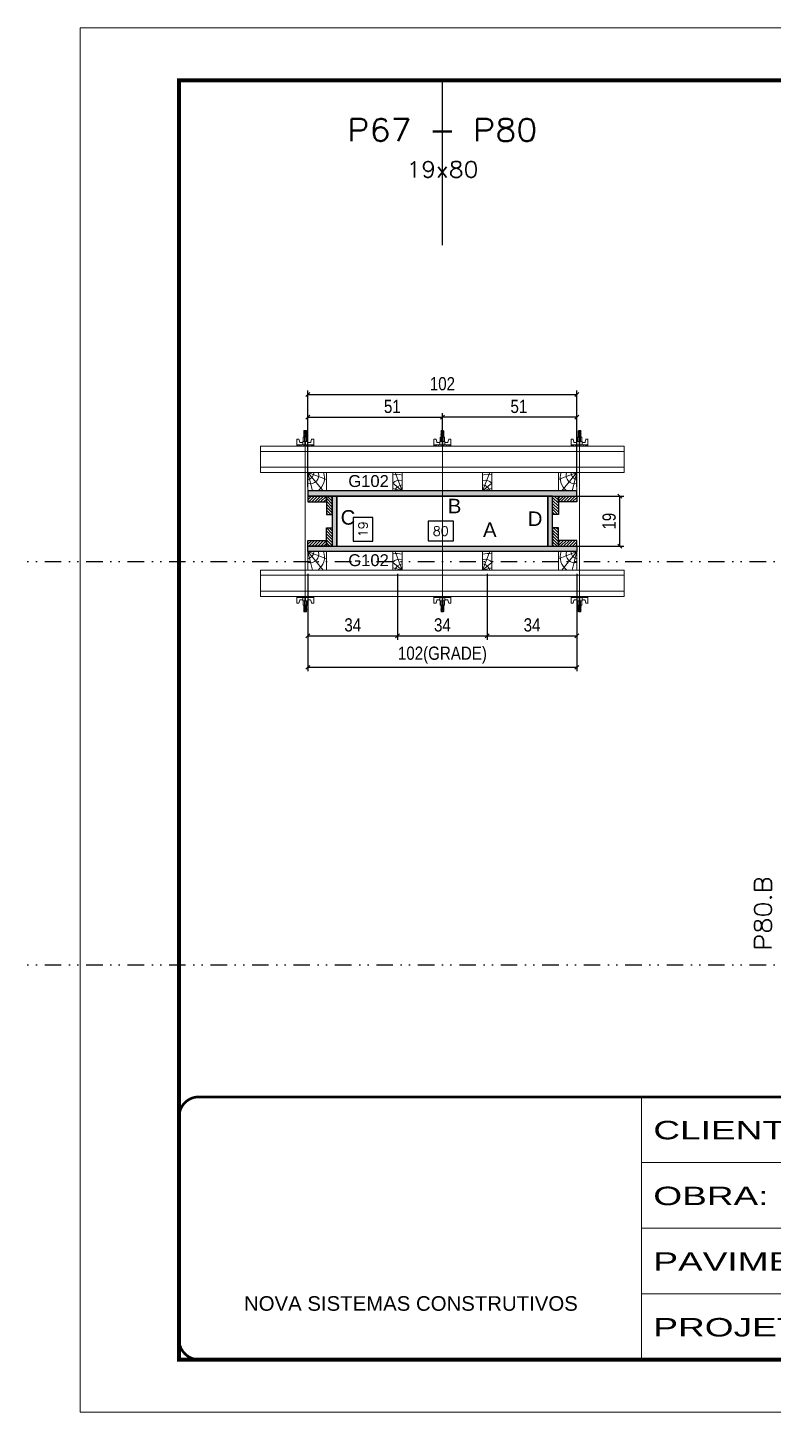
# Model space of a CAD drawing. Header units: millimetres. Extents: x 13777 to 27878, y -21631 to 6985.
# Drawn here: x 19142 to 19708, y 192 to 1242 of the extents above; entities that cross this region are included whole.
import ezdxf
from ezdxf.enums import TextEntityAlignment as Align

# ---------------------------------------------------------------- set-up
doc = ezdxf.new("R2010")
doc.units = ezdxf.units.MM
for name, pattern in [('CONTINUO', [0]), ('DASHED', [0.75, 0.5, -0.25]), ('DIVIDE2', [0.625, 0.25, -0.125, 0, -0.125, 0, -0.125]), ('HIDDEN', [0.375, 0.25, -0.125])]:
    doc.linetypes.add(name, pattern=pattern)
for name, color, linetype in [('CHAPA', 1, 'Continuous'), ('COTA', 241, 'Continuous'), ('MEIO_PONT', 93, 'Continuous'), ('Nível', 160, 'Continuous'), ('Painéis', 200, 'Continuous'), ('SARRAFO', 251, 'Continuous'), ('Texto de Titulo', 7, 'Continuous'), ('Texto Qtd Sarr', 242, 'Continuous'), ('TEXTO_GERAL', 7, 'Continuous')]:
    doc.layers.add(name, color=color, linetype=linetype)
for name, color, linetype, lineweight in [('Folhas', 255, 'Continuous', 9), ('Hachura', 251, 'Continuous', 9), ('Madeira', 126, 'Continuous', 18), ('Perfil Metálico', 224, 'Continuous', 18), ('SARRAFO DE PRESSAO', 251, 'DASHED', 9), ('Texto Seção', 7, 'Continuous', 15)]:
    doc.layers.add(name, color=color, linetype=linetype, lineweight=lineweight)
doc.styles.add('ARIAL', font='arial.ttf')
doc.styles.add('COTA TECNICA 2X', font='techl___.ttf', dxfattribs={"height": 10})
doc.styles.add('REGUA-120', font='ROMANS.shx', dxfattribs={"height": 15})
doc.styles.add('ROMANS', font='romans.shx')
doc.styles.add('SANSSERIF', font='sas_____.pfb')
doc.styles.add('Tecnologia', font='')
doc.styles.get('Tecnologia').set_extended_font_data('Forgotten Futurist')
doc.dimstyles.new('SECAO PILAR', dxfattribs={"dimtxt": 10, "dimasz": 3, "dimexe": 3, "dimexo": 3, "dimgap": 3, "dimtad": 1, "dimdec": 1, "dimlfac": 0.5, "dimzin": 12, "dimdsep": 46, "dimtxsty": 'COTA TECNICA 2X', "dimblk1": 'OBLIQUE', "dimblk2": 'OBLIQUE', "dimsah": 1, "dimcen": 0.9, "dimclrd": 256, "dimclre": 256, "dimclrt": 256, "dimadec": 1, "dimazin": 3, "dimtfac": 1, "dimtdec": 1, "dimtmove": 0, "dimatfit": 3, "dimfxl": 1, "dimtolj": 1, "dimtzin": 12, "dimarcsym": 0})
doc.dimstyles.new('SECÇÃO 2', dxfattribs={"dimtxt": 7, "dimasz": 6, "dimexe": 0.18, "dimexo": 2, "dimgap": -4, "dimtad": 3, "dimdec": 1, "dimlfac": 0.5, "dimzin": 12, "dimdsep": 46, "dimtxsty": 'ROMANS', "dimblk": 'ARCHTICK', "dimcen": 0.09, "dimse1": 1, "dimse2": 1, "dimsd1": 1, "dimsd2": 1, "dimclrd": 180, "dimclre": 5, "dimclrt": 1, "dimadec": 0, "dimazin": 3, "dimtfac": 1, "dimtdec": 1, "dimtofl": 0, "dimtmove": 0, "dimatfit": 3, "dimldrblk": 'ARCHTICK', "dimfxl": 1, "dimtolj": 1, "dimtzin": 0, "dimarcsym": 0})
pattern_1 = [(225, (10055.7237, -22042.8167), (1.12253202, -1.12253202), [])]
pattern_2 = [(225, (10230.7237, -22042.8167), (1.12253202, -1.12253202), [])]
pattern_3 = [(135, (-3351.1326, 10351.5433), (-1.12253202, -1.12253202), [])]
pattern_4 = [(135, (-3411.1326, 10351.5433), (-1.12253202, -1.12253202), [])]

# ---------------------------------------------------------------- blocks, each defined once
blk = doc.blocks.new('9999999999')
at = {"color": 30, "linetype": 'CONTINUO'}
for p, q in [((98564.6, 34230.2), (98564.6, 34429.4)), ((98564.6, 34379.6), (99584, 34379.6)), ((98564.6, 34329.8), (99488, 34329.8)), ((99584, 34329.8), (99488, 34329.8)), ((99488, 34329.8), (99488, 34230.2)), ((98564.6, 34280), (99488, 34280))]:
    blk.add_line(p, q, dxfattribs=at)
at = {"color": 30, "linetype": 'CONTINUO', "const_width": 2}
blk.add_lwpolyline([(99584, 34230.2), (99584, 34414.4, 0.414214), (99569, 34429.4), (98229, 34429.4, 0.414214), (98214, 34414.4), (98214, 34245.2, 0.414214), (98229, 34230.2), (99584, 34230.2)], format="xyb", dxfattribs=at)
at = {"layer": 'Folhas'}
blk.add_lwpolyline([(98139, 34190.2), (99624, 34190.2), (99624, 35240.2), (98139, 35240.2)], close=True, dxfattribs=at)
at = {"layer": 'Folhas', "color": 30, "const_width": 3}
blk.add_lwpolyline([(98214, 34230.2), (99584, 34230.2), (99584, 35200.2), (98214, 35200.2)], close=True, dxfattribs=at)
at = {"color": 7, "linetype": 'Continuous', "ltscale": 5, "style": 'ARIAL'}
for s, height, p in [('SKR', 15.48, (98837.7, 34393.1)), ('LEAF LOEFGREN', 15.483, (98837.7, 34343.3)), ('3° SUBSOLO', 15.48, (98837.7, 34293.5)), ('NOVA SISTEMAS CONSTRUTIVOS', 11.059, (98263.2, 34267.2)), ('PILARES', 15.48, (98837.7, 34243.7))]:
    blk.add_text(s, height=height, dxfattribs=at).set_placement(p)
at = {"layer": 'Folhas', "color": 7, "style": 'Tecnologia', "width": 1.5}
for s, p in [('CLIENTE:', (98573.7, 34397.2)), ('OBRA:', (98573.7, 34347.3)), ('PAVIMENTO:', (98573.7, 34297.5)), ('PROJETO:', (98573.7, 34247.7))]:
    blk.add_text(s, height=14, dxfattribs=at).set_placement(p)
blk = doc.blocks.new('titulo1')
at = {"layer": 'Defpoints', "color": 252, "linetype": 'HIDDEN', "ltscale": 2}
blk.add_line((0, 0), (0, 125), dxfattribs=at)
at = {"layer": 'Defpoints', "style": 'ROMANS', "oblique": 15}
blk.add_attdef('FOLHA', text='', height=10, dxfattribs=at).set_placement((0, 15.6), align=Align.MIDDLE_CENTER)
at = {"layer": 'Texto Qtd Sarr', "color": 3, "style": 'ROMANS', "oblique": 15}
for tag, height, p in [('TITULO', 17, (0, 71.4)), ('SEÇÃO', 12, (0, 41.5))]:
    blk.add_attdef(tag, text='', height=height, dxfattribs=at).set_placement(p, align=Align.MIDDLE_CENTER)
blk = doc.blocks.new('*D1553')
at = {"layer": 'COTA', "color": 180, "lineweight": -2, "transparency": 16777216}
for p, q in [((19465.1, 867.6), (19445.8, 867.6)), ((19445.8, 867.6), (19445.8, 852.6)), ((19465.1, 852.6), (19465.1, 867.6)), ((19445.8, 852.6), (19465.1, 852.6))]:
    blk.add_line(p, q, dxfattribs=at)
at = {"layer": 'Defpoints', "color": 0, "transparency": 16777216}
for p in [(19376.7, 848.6), (19536.7, 848.6), (19536.7, 848.6)]:
    blk.add_point(p, dxfattribs=at)
at = {"layer": 'COTA', "color": 1, "transparency": 16777216, "insert": (19455.4, 860.1), "char_height": 7, "attachment_point": 5, "style": 'ROMANS'}
blk.add_mtext('\\A1;80', dxfattribs=at)
blk = doc.blocks.new('_ArchTick')
at = {"color": 0, "linetype": 'ByBlock', "const_width": 0.15}
blk.add_lwpolyline([(-0.5, -0.5), (0.5, 0.5)], dxfattribs=at)
blk = doc.blocks.new('*D1554')
at = {"layer": 'COTA', "color": 180, "lineweight": -2, "transparency": 16777216}
for p, q in [((19404, 870.5), (19389, 870.5)), ((19389, 870.5), (19389, 852.5)), ((19404, 852.5), (19404, 870.5)), ((19389, 852.5), (19404, 852.5))]:
    blk.add_line(p, q, dxfattribs=at)
at = {"layer": 'Defpoints', "color": 0, "transparency": 16777216}
for p in [(19376.7, 886.6), (19408, 886.6), (19376.7, 848.6)]:
    blk.add_point(p, dxfattribs=at)
at = {"layer": 'COTA', "color": 1, "transparency": 16777216, "insert": (19396.5, 861.5), "char_height": 7, "attachment_point": 5, "rotation": 90, "style": 'ROMANS'}
blk.add_mtext('\\A1;19', dxfattribs=at)
blk = doc.blocks.new('_Oblique')
at = {"color": 0, "linetype": 'ByBlock', "lineweight": -2}
blk.add_line((-0.5, -0.5), (0.5, 0.5), dxfattribs=at)
blk = doc.blocks.new('*D1571')
at = {"layer": 'COTA', "lineweight": -2, "transparency": 16777216}
for p, q in [((19543.3, 886.6), (19594.3, 886.6)), ((19591.3, 848.6), (19591.3, 886.6)), ((19543.3, 848.6), (19594.3, 848.6))]:
    blk.add_line(p, q, dxfattribs=at)
at = {"layer": 'Defpoints', "color": 0, "transparency": 16777216}
for p in [(19540.3, 886.6), (19591.3, 886.6), (19540.3, 848.6)]:
    blk.add_point(p, dxfattribs=at)
at = {"layer": 'COTA', "lineweight": -2, "transparency": 16777216, "xscale": 3, "yscale": 3, "zscale": 3}
for p, rotation in [((19591.3, 886.6), 90), ((19591.3, 848.6), 270)]:
    blk.add_blockref('_Oblique', p, dxfattribs=dict(at, rotation=rotation))
at = {"layer": 'COTA', "transparency": 16777216, "insert": (19583.2, 867.6), "char_height": 10, "attachment_point": 5, "rotation": 90, "style": 'COTA TECNICA 2X'}
blk.add_mtext('\\A1;19', dxfattribs=at)
blk = doc.blocks.new('*D1555')
at = {"layer": 'COTA', "lineweight": -2, "transparency": 16777216}
for p, q in [((19354.7, 827.6), (19354.7, 753.8)), ((19558.7, 827.6), (19558.7, 753.8)), ((19354.7, 756.8), (19558.7, 756.8))]:
    blk.add_line(p, q, dxfattribs=at)
at = {"layer": 'Defpoints', "color": 0, "transparency": 16777216}
for p in [(19354.7, 830.6), (19558.7, 830.6), (19558.7, 756.8)]:
    blk.add_point(p, dxfattribs=at)
at = {"layer": 'COTA', "lineweight": -2, "transparency": 16777216, "xscale": 3, "yscale": 3, "zscale": 3, "rotation": 180}
blk.add_blockref('_Oblique', (19354.7, 756.8), dxfattribs=at)
at = {"layer": 'COTA', "lineweight": -2, "transparency": 16777216, "xscale": 3, "yscale": 3, "zscale": 3}
blk.add_blockref('_Oblique', (19558.7, 756.8), dxfattribs=at)
at = {"layer": 'COTA', "transparency": 16777216, "insert": (19456.7, 766), "char_height": 10, "attachment_point": 5, "style": 'COTA TECNICA 2X'}
blk.add_mtext('\\A1;102(GRADE)', dxfattribs=at)
blk = doc.blocks.new('*D1556')
at = {"layer": 'COTA', "lineweight": -2, "transparency": 16777216}
for p, q in [((19490.7, 827.6), (19490.7, 777.7)), ((19558.7, 827.6), (19558.7, 777.7)), ((19490.7, 780.7), (19558.7, 780.7))]:
    blk.add_line(p, q, dxfattribs=at)
at = {"layer": 'Defpoints', "color": 0, "transparency": 16777216}
for p in [(19490.7, 830.6), (19558.7, 830.6), (19558.7, 780.7)]:
    blk.add_point(p, dxfattribs=at)
at = {"layer": 'COTA', "lineweight": -2, "transparency": 16777216, "xscale": 3, "yscale": 3, "zscale": 3, "rotation": 180}
blk.add_blockref('_Oblique', (19490.7, 780.7), dxfattribs=at)
at = {"layer": 'COTA', "lineweight": -2, "transparency": 16777216, "xscale": 3, "yscale": 3, "zscale": 3}
blk.add_blockref('_Oblique', (19558.7, 780.7), dxfattribs=at)
at = {"layer": 'COTA', "transparency": 16777216, "insert": (19524.7, 788.9), "char_height": 10, "attachment_point": 5, "style": 'COTA TECNICA 2X'}
blk.add_mtext('\\A1;34', dxfattribs=at)
blk = doc.blocks.new('*D1557')
at = {"layer": 'COTA', "lineweight": -2, "transparency": 16777216}
for p, q in [((19354.7, 827.6), (19354.7, 777.7)), ((19422.7, 827.6), (19422.7, 777.7)), ((19354.7, 780.7), (19422.7, 780.7))]:
    blk.add_line(p, q, dxfattribs=at)
at = {"layer": 'Defpoints', "color": 0, "transparency": 16777216}
for p in [(19354.7, 830.6), (19422.7, 830.6), (19422.7, 780.7)]:
    blk.add_point(p, dxfattribs=at)
at = {"layer": 'COTA', "lineweight": -2, "transparency": 16777216, "xscale": 3, "yscale": 3, "zscale": 3, "rotation": 180}
blk.add_blockref('_Oblique', (19354.7, 780.7), dxfattribs=at)
at = {"layer": 'COTA', "lineweight": -2, "transparency": 16777216, "xscale": 3, "yscale": 3, "zscale": 3}
blk.add_blockref('_Oblique', (19422.7, 780.7), dxfattribs=at)
at = {"layer": 'COTA', "transparency": 16777216, "insert": (19388.7, 788.9), "char_height": 10, "attachment_point": 5, "style": 'COTA TECNICA 2X'}
blk.add_mtext('\\A1;34', dxfattribs=at)
blk = doc.blocks.new('*D1558')
at = {"layer": 'COTA', "lineweight": -2, "transparency": 16777216}
for p, q in [((19422.7, 827.6), (19422.7, 777.7)), ((19490.7, 827.6), (19490.7, 777.7)), ((19422.7, 780.7), (19490.7, 780.7))]:
    blk.add_line(p, q, dxfattribs=at)
at = {"layer": 'Defpoints', "color": 0, "transparency": 16777216}
for p in [(19422.7, 830.6), (19490.7, 830.6), (19490.7, 780.7)]:
    blk.add_point(p, dxfattribs=at)
at = {"layer": 'COTA', "lineweight": -2, "transparency": 16777216, "xscale": 3, "yscale": 3, "zscale": 3, "rotation": 180}
blk.add_blockref('_Oblique', (19422.7, 780.7), dxfattribs=at)
at = {"layer": 'COTA', "lineweight": -2, "transparency": 16777216, "xscale": 3, "yscale": 3, "zscale": 3}
blk.add_blockref('_Oblique', (19490.7, 780.7), dxfattribs=at)
at = {"layer": 'COTA', "transparency": 16777216, "insert": (19456.7, 788.9), "char_height": 10, "attachment_point": 5, "style": 'COTA TECNICA 2X'}
blk.add_mtext('\\A1;34', dxfattribs=at)
blk = doc.blocks.new('*D1559')
at = {"layer": 'COTA', "lineweight": -2, "transparency": 16777216}
for p, q in [((19354.7, 893.6), (19354.7, 966.7)), ((19558.7, 893.6), (19558.7, 966.7)), ((19354.7, 963.7), (19558.7, 963.7))]:
    blk.add_line(p, q, dxfattribs=at)
at = {"layer": 'Defpoints', "color": 0, "transparency": 16777216}
for p in [(19558.7, 963.7), (19354.7, 890.6), (19558.7, 890.6)]:
    blk.add_point(p, dxfattribs=at)
at = {"layer": 'COTA', "lineweight": -2, "transparency": 16777216, "xscale": 3, "yscale": 3, "zscale": 3, "rotation": 180}
blk.add_blockref('_Oblique', (19354.7, 963.7), dxfattribs=at)
at = {"layer": 'COTA', "lineweight": -2, "transparency": 16777216, "xscale": 3, "yscale": 3, "zscale": 3}
blk.add_blockref('_Oblique', (19558.7, 963.7), dxfattribs=at)
at = {"layer": 'COTA', "transparency": 16777216, "insert": (19456.7, 971.8), "char_height": 10, "attachment_point": 5, "style": 'COTA TECNICA 2X'}
blk.add_mtext('\\A1;102', dxfattribs=at)
blk = doc.blocks.new('*D1560')
at = {"layer": 'COTA', "lineweight": -2, "transparency": 16777216}
for p, q in [((19354.7, 927.6), (19354.7, 949.5)), ((19354.7, 946.5), (19456.7, 946.5)), ((19456.7, 927.6), (19456.7, 949.5))]:
    blk.add_line(p, q, dxfattribs=at)
at = {"layer": 'Defpoints', "color": 0, "transparency": 16777216}
for p in [(19456.7, 946.5), (19354.7, 924.6), (19456.7, 924.6)]:
    blk.add_point(p, dxfattribs=at)
at = {"layer": 'COTA', "lineweight": -2, "transparency": 16777216, "xscale": 3, "yscale": 3, "zscale": 3, "rotation": 180}
blk.add_blockref('_Oblique', (19354.7, 946.5), dxfattribs=at)
at = {"layer": 'COTA', "lineweight": -2, "transparency": 16777216, "xscale": 3, "yscale": 3, "zscale": 3}
blk.add_blockref('_Oblique', (19456.7, 946.5), dxfattribs=at)
at = {"layer": 'COTA', "transparency": 16777216, "insert": (19418.7, 954.6), "char_height": 10, "attachment_point": 5, "style": 'COTA TECNICA 2X'}
blk.add_mtext('\\A1;51', dxfattribs=at)
blk = doc.blocks.new('*D1561')
at = {"layer": 'COTA', "lineweight": -2, "transparency": 16777216}
for p, q in [((19456.7, 927.6), (19456.7, 949.5)), ((19558.7, 946.5), (19456.7, 946.5)), ((19558.7, 927.6), (19558.7, 949.5))]:
    blk.add_line(p, q, dxfattribs=at)
at = {"layer": 'Defpoints', "color": 0, "transparency": 16777216}
for p in [(19456.7, 946.5), (19456.7, 924.6), (19558.7, 924.6)]:
    blk.add_point(p, dxfattribs=at)
at = {"layer": 'COTA', "lineweight": -2, "transparency": 16777216, "xscale": 3, "yscale": 3, "zscale": 3, "rotation": 180}
blk.add_blockref('_Oblique', (19456.7, 946.5), dxfattribs=at)
at = {"layer": 'COTA', "lineweight": -2, "transparency": 16777216, "xscale": 3, "yscale": 3, "zscale": 3}
blk.add_blockref('_Oblique', (19558.7, 946.5), dxfattribs=at)
at = {"layer": 'COTA', "transparency": 16777216, "insert": (19514.7, 954.6), "char_height": 10, "attachment_point": 5, "style": 'COTA TECNICA 2X'}
blk.add_mtext('\\A1;51', dxfattribs=at)
blk = doc.blocks.new('C')
at = {"layer": 'Hachura', "color": 0}
for p, q in [((0, 3.22), (0, -3.22)), ((0.45, 3.22), (0, 3.22)), ((0.46, 3.16), (0, 3.16)), ((0.46, 3.05), (0, 3.05)), ((0.46, 2.88), (0, 2.88)), ((0, 2.75), (0, -1.16)), ((0.46, 2.65), (0, 2.65)), ((0.46, 2.23), (0, 2.23)), ((0.46, 1.51), (0, 1.51)), ((0.39, 0.49), (0.17, 0.49)), ((0.45, -3.23), (0.45, 3.22)), ((0.45, 3.22), (2.58, 3.22)), ((1.74, 0.97), (0.45, 0.97)), ((1.45, 0.1), (0.45, 0.1)), ((1.35, 1.94), (1.35, 0.96)), ((2.58, 2.39), (1.47, 2.09)), ((1.74, -0.97), (1.74, 0.97)), ((1.74, 0.97), (1.74, 0.84)), ((1.74, 0.97), (1.74, 0.84)), ((1.74, 0.84), (3.35, 0.84)), ((3.35, 0.45), (1.74, 0.45)), ((2.58, 3.22), (2.58, 2.39)), ((3.32, 0.84), (3.32, -0.84)), ((3.35, 0.84), (3.35, -0.84)), ((3.68, 0.45), (3.35, 0.45)), ((3.84, -0.52), (3.35, 0.45)), ((3.35, 0.06), (3.67, -0.57)), ((3.68, 0.45), (4.16, -0.52)), ((3.72, 0.5), (4.25, -0.57)), ((4.37, -0.55), (3.83, 0.53)), ((4.15, 0.45), (3.93, 0.45)), ((4.42, -0.52), (3.93, 0.45)), ((4.15, 0.45), (4.26, 0.45)), ((4.26, 0.45), (4.74, -0.52)), ((4.3, 0.5), (4.83, -0.57)), ((4.95, -0.55), (4.41, 0.53)), ((4.51, 0.45), (4.84, 0.45)), ((5, -0.52), (4.51, 0.45)), ((4.84, 0.45), (5.32, -0.52)), ((4.88, 0.5), (5.41, -0.57)), ((5.53, -0.55), (4.99, 0.53)), ((5.58, -0.52), (5.09, 0.45)), ((5.42, 0.45), (5.09, 0.45)), ((5.58, -0.52), (5.09, 0.45)), ((5.42, 0.45), (5.74, -0.19)), ((5.46, 0.5), (5.74, -0.07)), ((5.74, 0.19), (5.57, 0.53)), ((5.74, 0.32), (5.68, 0.45)), ((5.68, 0.45), (5.74, 0.45)), ((5.74, 0.45), (5.9, 0.29)), ((5.74, 0.45), (5.74, -0.52)), ((5.9, -0.36), (5.9, 0.29)), ((0.45, 0), (0, 0)), ((0.46, -1.52), (0, -1.52)), ((0.46, -2.23), (0, -2.23)), ((0.46, -2.65), (0, -2.65)), ((0.46, -2.88), (0, -2.88)), ((0.46, -3.05), (0, -3.05)), ((0.46, -3.16), (0, -3.16)), ((0, -3.22), (2.57, -3.22)), ((0.08, -0.48), (0.29, -0.48)), ((0.29, -0.48), (0.4, -0.48)), ((0.45, 0), (0.45, -0.97)), ((0.45, -0.16), (1.45, -0.16)), ((0.45, -0.65), (0.45, -0.32)), ((0.45, -3.23), (0.45, -0.65)), ((0.45, -0.97), (1.74, -0.97)), ((1.35, -1.94), (1.35, -0.97)), ((2.58, -2.39), (1.47, -2.1)), ((3.35, -0.32), (1.74, -0.32)), ((3.35, -0.84), (1.74, -0.84)), ((2.58, -3.23), (2.58, -2.39)), ((3.35, -0.07), (3.58, -0.52)), ((3.35, -0.52), (3.58, -0.52)), ((3.84, -0.52), (4.16, -0.52)), ((4.42, -0.52), (4.74, -0.52)), ((4.63, -0.52), (4.74, -0.52)), ((5, -0.52), (5.32, -0.52)), ((5.58, -0.52), (5.74, -0.52)), ((5.74, -0.52), (5.9, -0.36)), ((5.74, -0.52), (5.74, -0.52))]:
    blk.add_line(p, q, dxfattribs=at)
for centre, radius, start, end in [((1.52, 1.94), 0.161, 104.7436, 180), ((1.44, -0.03), 0.129, 272.695, 87.305), ((3.81, 0.39), 0.143, 25.5688, 154.4312), ((4.39, 0.39), 0.143, 25.5688, 154.4312), ((4.97, 0.39), 0.143, 25.5688, 154.4312), ((5.55, 0.39), 0.143, 25.5688, 154.4312), ((0.17, -0.37), 0.174, 221.744, 317.8592), ((1.52, -1.94), 0.161, 180, 255.2564), ((3.71, -0.4), 0.174, 222.1408, 318.256), ((4.29, -0.4), 0.174, 222.1408, 318.256), ((4.87, -0.4), 0.174, 222.1408, 318.256), ((5.45, -0.4), 0.174, 222.1408, 318.256), ((5.61, -0.4), 0.174, 317.8592, 318.256)]:
    blk.add_arc(centre, radius, start, end, dxfattribs=at)
blk = doc.blocks.new('PONTALETE')
at = {"layer": 'Madeira'}
for q in [(2.71, 7), (7, 5.76), (7, 1.74)]:
    blk.add_line((0, 0), q, dxfattribs=at)
blk.add_lwpolyline([(0, 0), (7, 0), (7, 7), (0, 7)], close=True, dxfattribs=at)
for centre, radius, start, end in [((2.04, 0.06), 6.23, 37.2818, 109.0913), ((1.09, 0.9), 3.19, 343.603, 109.9847), ((-0.21, -0.78), 3.09, 14.6322, 86.0383)]:
    blk.add_arc(centre, radius, start, end, dxfattribs=at)
blk = doc.blocks.new('MEIO PONTALETE')
at = {"layer": 'Madeira'}
for q in [(2.71, 7), (3.5, 2.88), (3.5, 0.87)]:
    blk.add_line((0, 0), q, dxfattribs=at)
blk.add_lwpolyline([(0, 0), (3.5, 0), (3.5, 7), (0, 7)], close=True, dxfattribs=at)
for centre, radius, start, end in [((2.04, 0.06), 6.23, 76.4499, 109.0913), ((1.09, 0.9), 3.19, 40.9063, 109.9847), ((-0.21, -0.78), 3.09, 14.6322, 86.0383)]:
    blk.add_arc(centre, radius, start, end, dxfattribs=at)

msp = doc.modelspace()

# ---------------------------------------------------------------- hatches: boundary and pattern name
at = {"layer": 'Hachura'}
h = msp.add_hatch(color=256, dxfattribs=at)
h.dxf.hatch_style = 1
h.paths.add_polyline_path([(19558.68, 886.59), (19558.68, 890.59), (19354.68, 890.59), (19354.68, 886.59)])
h = msp.add_hatch(color=256, dxfattribs=at)
h.dxf.hatch_style = 1
h.paths.add_polyline_path([(19558.68, 886.59), (19558.68, 890.59), (19354.68, 890.59), (19354.68, 886.59)])
h = msp.add_hatch(dxfattribs=at)
h.set_pattern_fill('ANSI31', color=256, scale=0.5, angle=180, style=0)
h.set_pattern_definition(pattern_2)
h.paths.add_polyline_path([(19368.68, 886.59), (19368.68, 882.19), (19354.68, 882.19), (19354.68, 886.59)])
h = msp.add_hatch(dxfattribs=at)
h.set_pattern_fill('ANSI31', color=256, scale=0.5, angle=90, style=0)
h.set_pattern_definition(pattern_4)
h.paths.add_polyline_path([(19373.08, 872.59), (19368.68, 872.59), (19368.68, 886.59), (19373.08, 886.59)])
h = msp.add_hatch(color=256, dxfattribs=at)
h.dxf.hatch_style = 1
h.paths.add_polyline_path([(19373.08, 848.59), (19376.68, 848.59), (19376.68, 886.59), (19373.08, 886.59)])
h = msp.add_hatch(color=256, dxfattribs=at)
h.dxf.hatch_style = 1
h.paths.add_polyline_path([(19373.08, 848.59), (19376.68, 848.59), (19376.68, 886.59), (19373.08, 886.59)])
h = msp.add_hatch(color=256, dxfattribs=at)
h.dxf.hatch_style = 1
h.paths.add_polyline_path([(19536.68, 848.59), (19540.28, 848.59), (19540.28, 886.59), (19536.68, 886.59)])
h = msp.add_hatch(color=256, dxfattribs=at)
h.dxf.hatch_style = 1
h.paths.add_polyline_path([(19536.68, 848.59), (19540.28, 848.59), (19540.28, 886.59), (19536.68, 886.59)])
h = msp.add_hatch(dxfattribs=at)
h.set_pattern_fill('ANSI31', color=256, scale=0.5, angle=90, style=0)
h.set_pattern_definition(pattern_3)
h.paths.add_polyline_path([(19540.28, 872.59), (19544.68, 872.59), (19544.68, 886.59), (19540.28, 886.59)])
h = msp.add_hatch(dxfattribs=at)
h.set_pattern_fill('ANSI31', color=256, scale=0.5, angle=180, style=0)
h.set_pattern_definition(pattern_1)
h.paths.add_polyline_path([(19544.68, 886.59), (19544.68, 882.19), (19558.68, 882.19), (19558.68, 886.59)])
h = msp.add_hatch(dxfattribs=at)
h.set_pattern_fill('ANSI31', color=256, scale=0.5, angle=90, style=0)
h.set_pattern_definition(pattern_4)
h.paths.add_polyline_path([(19373.08, 862.59), (19368.68, 862.59), (19368.68, 848.59), (19373.08, 848.59)])
h = msp.add_hatch(dxfattribs=at)
h.set_pattern_fill('ANSI31', color=256, scale=0.5, angle=90, style=0)
h.set_pattern_definition(pattern_3)
h.paths.add_polyline_path([(19540.28, 862.59), (19544.68, 862.59), (19544.68, 848.59), (19540.28, 848.59)])
h = msp.add_hatch(dxfattribs=at)
h.set_pattern_fill('ANSI31', color=256, scale=0.5, angle=180, style=0)
h.set_pattern_definition(pattern_2)
h.paths.add_polyline_path([(19368.68, 848.59), (19368.68, 852.99), (19354.68, 852.99), (19354.68, 848.59)])
h = msp.add_hatch(dxfattribs=at)
h.set_pattern_fill('ANSI31', color=256, scale=0.5, angle=180, style=0)
h.set_pattern_definition(pattern_1)
h.paths.add_polyline_path([(19544.68, 848.59), (19544.68, 852.99), (19558.68, 852.99), (19558.68, 848.59)])
h = msp.add_hatch(color=256, dxfattribs=at)
h.dxf.hatch_style = 1
h.paths.add_polyline_path([(19558.68, 848.59), (19558.68, 844.59), (19354.68, 844.59), (19354.68, 848.59)])
h = msp.add_hatch(color=256, dxfattribs=at)
h.dxf.hatch_style = 1
h.paths.add_polyline_path([(19558.68, 848.59), (19558.68, 844.59), (19354.68, 844.59), (19354.68, 848.59)])

# ---------------------------------------------------------------- linework, layer by layer
at = {"layer": 'CHAPA'}
for points in [[(19558.68, 886.59), (19558.68, 890.59), (19354.68, 890.59), (19354.68, 886.59)], [(19558.68, 886.59), (19558.68, 890.59), (19354.68, 890.59), (19354.68, 886.59)], [(19373.08, 848.59), (19376.68, 848.59), (19376.68, 886.59), (19373.08, 886.59)], [(19373.08, 848.59), (19376.68, 848.59), (19376.68, 886.59), (19373.08, 886.59)], [(19536.68, 848.59), (19540.28, 848.59), (19540.28, 886.59), (19536.68, 886.59)], [(19536.68, 848.59), (19540.28, 848.59), (19540.28, 886.59), (19536.68, 886.59)], [(19558.68, 848.59), (19558.68, 844.59), (19354.68, 844.59), (19354.68, 848.59)], [(19558.68, 848.59), (19558.68, 844.59), (19354.68, 844.59), (19354.68, 848.59)]]:
    msp.add_lwpolyline(points, close=True, dxfattribs=at)
at = {"layer": 'Hachura'}
for p, q in [((19352.67, 799.79), (19352.67, 931.59)), ((19456.67, 799.79), (19456.68, 931.59)), ((19560.68, 799.79), (19560.68, 931.59))]:
    msp.add_line(p, q, dxfattribs=at)
at = {"layer": 'Madeira'}
for points in [[(19558.68, 890.59), (19558.68, 904.59), (19354.68, 904.59), (19354.68, 890.59)], [(19558.68, 844.59), (19558.68, 830.59), (19354.68, 830.59), (19354.68, 844.59)]]:
    msp.add_lwpolyline(points, close=True, dxfattribs=at)
at = {"layer": 'Nível', "color": 4, "linetype": 'DIVIDE2', "ltscale": 50}
for p, q in [((13777.11, 837.13), (21531.15, 837.13)), ((13777.11, 531.13), (21531.15, 531.13))]:
    msp.add_line(p, q, dxfattribs=at)
at = {"layer": 'Painéis'}
msp.add_lwpolyline([(19376.68, 886.59), (19376.68, 848.59), (19536.68, 848.59), (19536.68, 886.59)], close=True, dxfattribs=at)
at = {"layer": 'Perfil Metálico'}
for points in [[(19594.68, 924.59), (19594.68, 904.59), (19318.68, 904.59), (19318.68, 924.59)], [(19318.68, 908.59), (19318.68, 920.59), (19594.68, 920.59), (19594.68, 908.59)], [(19594.68, 810.59), (19594.68, 830.59), (19318.68, 830.59), (19318.68, 810.59)], [(19318.68, 826.59), (19318.68, 814.59), (19594.68, 814.59), (19594.68, 826.59)]]:
    msp.add_lwpolyline(points, close=True, dxfattribs=at)
at = {"layer": 'SARRAFO'}
for points in [[(19354.68, 882.19), (19368.68, 882.19), (19368.68, 886.59), (19354.68, 886.59)], [(19368.68, 886.59), (19368.68, 872.59), (19373.08, 872.59), (19373.08, 886.59)], [(19544.68, 886.59), (19544.68, 872.59), (19540.28, 872.59), (19540.28, 886.59)], [(19558.68, 882.19), (19544.68, 882.19), (19544.68, 886.59), (19558.68, 886.59)], [(19368.68, 848.59), (19368.68, 862.59), (19373.08, 862.59), (19373.08, 848.59)], [(19544.68, 848.59), (19544.68, 862.59), (19540.28, 862.59), (19540.28, 848.59)], [(19354.68, 852.99), (19368.68, 852.99), (19368.68, 848.59), (19354.68, 848.59)], [(19558.68, 852.99), (19544.68, 852.99), (19544.68, 848.59), (19558.68, 848.59)]]:
    msp.add_lwpolyline(points, close=True, dxfattribs=at)

# ---------------------------------------------------------------- block references
at = {"layer": 'Hachura', "linetype": 'Continuous', "yscale": 2, "zscale": 2}
for p, xscale, rotation in [((19352.68, 924.59), -2, 270), ((19456.67, 924.59), 2, 90), ((19560.68, 924.59), 2, 90), ((19352.68, 810.59), 2, 269.9999999999999), ((19456.67, 810.59), -2, 90), ((19560.68, 810.59), -2, 90)]:
    msp.add_blockref('C', p, dxfattribs=dict(at, xscale=xscale, rotation=rotation))
at = {"layer": 'MEIO_PONT', "yscale": 2, "zscale": 2}
for p, xscale, rotation in [((19354.68, 904.59), 2, 269.9999999999999), ((19558.68, 904.59), -2, 90), ((19354.68, 844.59), 2, 269.9999999999999), ((19558.68, 844.59), -2, 90)]:
    msp.add_blockref('PONTALETE', p, dxfattribs=dict(at, xscale=xscale, rotation=rotation))
at = {"layer": 'MEIO_PONT', "yscale": 1.999999997962732, "zscale": 1.999999997962732}
for p, xscale in [((19426.18, 890.59), -1.999999997962732), ((19487.18, 890.59), 1.999999997962732), ((19426.18, 830.59), -1.999999997962732), ((19487.18, 830.59), 1.999999997962732)]:
    msp.add_blockref('MEIO PONTALETE', p, dxfattribs=dict(at, xscale=xscale))
at = {"layer": 'SARRAFO DE PRESSAO', "color": 6, "linetype": 'ByBlock'}
msp.add_blockref('9999999999', (-78957.01, -33998.35), dxfattribs=at)
at = {"layer": 'Texto Seção'}
ref = msp.add_blockref('titulo1', (19456.68, 1076.85), dxfattribs=at)
ref.add_attrib('TITULO', 'P67 - P80', dxfattribs={"layer": 'Texto de Titulo', "color": 7, "height": 17, "style": 'ROMANS', "width": 1.1}).set_placement((19456.68, 1164.35), align=Align.MIDDLE_CENTER)
ref.add_attrib('SEÇÃO', '19x80', dxfattribs={"layer": 'Texto de Titulo', "color": 7, "height": 12, "style": 'ROMANS', "width": 1.1}).set_placement((19456.68, 1134.35), align=Align.MIDDLE_CENTER)

# ---------------------------------------------------------------- texts
at = {"layer": 'Texto Seção', "style": 'REGUA-120', "width": 1.1}
msp.add_text('P80.B', height=13, rotation=90, dxfattribs=at).set_placement((19706.41, 541.9))
at = {"layer": 'TEXTO_GERAL', "color": 0, "linetype": 'Continuous', "style": 'SANSSERIF'}
for p in [(19385.32, 898.04), (19385.32, 838.04)]:
    msp.add_text('G102', height=9, dxfattribs=at).set_placement(p, align=Align.MIDDLE_LEFT)
at = {"layer": 'TEXTO_GERAL', "style": 'ARIAL'}
for s, p in [('B', (19465.94, 879.14)), ('C', (19385.07, 870.49)), ('D', (19527.01, 869.49)), ('A', (19492.65, 861.17))]:
    msp.add_text(s, height=11, dxfattribs=at).set_placement(p, align=Align.MIDDLE_CENTER)

# ---------------------------------------------------------------- dimensions: what is measured, and where the dimension line sits
at = {"layer": 'COTA'}
for base, p1, p2, picture, middle in [((19558.68, 963.7), (19354.68, 890.59), (19558.68, 890.59), '*D1559', (19456.68, 971.8)), ((19422.68, 780.66), (19354.68, 830.59), (19422.68, 830.59), '*D1557', (19388.68, 788.88)), ((19490.68, 780.66), (19422.68, 830.59), (19490.68, 830.59), '*D1558', (19456.68, 788.88)), ((19558.68, 780.66), (19490.68, 830.59), (19558.68, 830.59), '*D1556', (19524.68, 788.88))]:
    dim = msp.add_linear_dim(base=base, p1=p1, p2=p2, dimstyle='SECAO PILAR', dxfattribs=at)
    dim.commit()
    dim.dimension.update_dxf_attribs({"geometry": picture, "text_midpoint": middle})
for base, p1, p2, dimstyle, picture, middle in [((19456.67, 946.49), (19354.68, 924.59), (19456.67, 924.59), 'SECAO PILAR', '*D1560', (19418.67, 946.49)), ((19536.68, 848.59), (19376.68, 848.59), (19536.68, 848.59), 'SECÇÃO 2', '*D1553', (19455.44, 848.59))]:
    dim = msp.add_linear_dim(base=base, p1=p1, p2=p2, dimstyle=dimstyle, dxfattribs=at)
    dim.commit()
    dim.dimension.update_dxf_attribs({"geometry": picture, "text_midpoint": middle, "dimtype": 160})
for base, p1, p2, angle, dimstyle, picture, middle in [((19456.67, 946.49), (19558.68, 924.59), (19456.67, 924.59), 180, 'SECAO PILAR', '*D1561', (19514.67, 946.49)), ((19407.97, 886.59), (19376.68, 848.59), (19376.68, 886.59), 90, 'SECÇÃO 2', '*D1554', (19407.97, 861.51))]:
    dim = msp.add_linear_dim(base=base, p1=p1, p2=p2, angle=angle, dimstyle=dimstyle, dxfattribs=at)
    dim.commit()
    dim.dimension.update_dxf_attribs({"geometry": picture, "text_midpoint": middle, "dimtype": 160})
dim = msp.add_linear_dim(base=(19591.31, 886.59), p1=(19540.28, 848.59), p2=(19540.28, 886.59), angle=90, dimstyle='SECAO PILAR', dxfattribs=at)
dim.commit()
dim.dimension.update_dxf_attribs({"geometry": '*D1571', "text_midpoint": (19583.23, 867.59)})
dim = msp.add_linear_dim(base=(19558.68, 756.81), p1=(19354.68, 830.59), p2=(19558.68, 830.59), text='<>(GRADE)', dimstyle='SECAO PILAR', dxfattribs=at)
dim.commit()
dim.dimension.update_dxf_attribs({"geometry": '*D1555', "text_midpoint": (19456.68, 766.04)})

doc.saveas('drawing.dxf')
